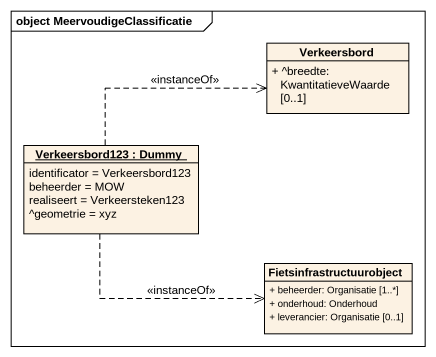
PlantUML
@startuml
mainframe object MeervoudigeClassificatie
hide circle
hide empty members
skinparam classAttributeIconSize 0
class Verkeersbord {
  + ^breedte: KwantitatieveWaarde [0..1]
}
object "Verkeersbord123 : Dummy" as Verkeersbord123 {
  identificator = Verkeersbord123
  beheerder = MOW
  realiseert = Verkeersteken123
  ^geometrie = xyz
}
class Fietsinfrastructuurobject {
  + beheerder: Organisatie [1..*]
  + onderhoud: Onderhoud
  + leverancier: Organisatie [0..1]
}
Verkeersbord123 .right.> Verkeersbord : <<instanceOf>>
Verkeersbord123 .right.> Fietsinfrastructuurobject : <<instanceOf>>
@enduml
